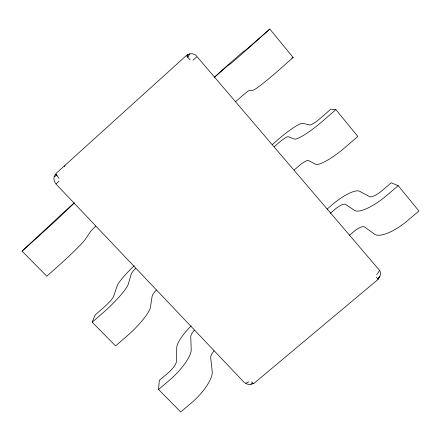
<?xml version="1.0" encoding="UTF-8"?>
<svg xmlns="http://www.w3.org/2000/svg" width="441" height="441" viewBox="0 0 441 441"><rect width="100%" height="100%" fill="white"/><g stroke="black" fill="none" stroke-linecap="round" stroke-linejoin="round"><path stroke-width="0.66" d="M214.023 350.854A10.11 3.285 -44.9 0 0 210.693 357.458L212.22 371.68A28.698 9.531 -46.5 0 1 191.615 402.738L180.705 411.944L158.556 389.497L159.3 380.401L168.335 372.706A10.81 3.093 -45.8 0 0 176.439 361.471L176.758 347.734A27.122 7.602 -44.4 0 1 191.218 325.86M156.329 290.051A10.358 2.029 -43.6 0 0 152.167 296.016L150.464 307.19A29.431 5.904 -44.5 0 1 126.655 336.345L115.575 345.931L92.191 322.228L95.069 315.034L104.241 307.024A11.091 1.692 -43.9 0 0 113.541 296.506L117.207 285.867A27.8 4.145 -43.2 0 1 134.213 265.752M244.562 382.816L55.996 184.046L54.921 182.342A7.955 7.618 24.8 0 1 54.243 176.483L56.354 173.142L186.108 55.748L187.822 54.574L189.779 53.896A8.153 7.91 80 0 1 195.738 55.142L379.828 270.708A7.381 6.968 -27.2 0 1 379.927 276.094L378.108 279.374L376.388 277.146M189.779 53.896L187.761 57.302L190.132 59.932M379.927 276.094L377.832 278.955L379.006 277.747M64.32 166.687L65.075 165.81M56.233 183.759L58.978 181.141M95.73 226.172A10.628 0.634 -42.4 0 0 90.648 231.437L85.367 239.204A30.236 1.858 -42.7 0 1 58.036 266.204L46.774 276.198L22.05 251.138L54.601 220.831A28.527 0.32 -42 0 1 74.397 202.684M74.033 203.307L62.005 214.811A30.534 0.347 -42.1 0 1 33.367 240.995L22.05 251.138M214.811 76.784L219.646 72.445A29.282 0.336 -41.8 0 1 243.118 51.834L247.313 48.714L269.831 29.056L293.127 57.484L280.906 68.333A31.372 2.001 -41.1 0 1 253.117 90.19L249.187 90.515A10.898 0.667 -41.4 0 0 240.091 97.72L235.731 101.595M214.315 77.522L227.506 65.814L230.687 63.609A31.686 0.375 -41.8 0 0 257.533 40.081L269.831 29.056M192.998 60.136L196.521 57.098M272.196 144.698L277.306 140.227A28.522 4.355 -40.6 0 1 302.906 123.37L309.88 124.952A11.51 1.819 -39.9 0 0 320.861 117.846L330.783 109.181L335.86 109.627L357.833 136.445L345.827 146.831A30.506 6.35 -39.3 0 1 315.558 164.179L308.336 160.474A10.617 2.128 -40.2 0 0 298.441 166.285L294.147 170.011M274.263 146.721L278.58 142.945A10.711 1.643 -40.6 0 1 288.21 136.666L294.329 139.025A30.798 4.901 -39.9 0 0 323.777 120.167L335.86 109.627M92.191 322.228L103.332 312.504A29.701 4.553 -43.9 0 0 128.32 284.065L131.22 274.032A10.452 1.566 -43.2 0 1 135.696 268.299M327.156 209.056L332.189 204.745A27.805 7.977 -39.3 0 1 359.691 191.3L369.679 196.68A11.207 3.324 -37.9 0 0 381.482 191.102L391.233 182.795L398.184 185.683L418.95 211.024L407.153 220.974A29.718 10.237 -37.2 0 1 374.707 234.27L364.531 226.944A10.358 3.445 -38.9 0 0 353.925 231.481L349.278 235.428M330.359 213.279L335.028 209.282A10.446 3.004 -39.3 0 1 345.402 204.315L354.592 210.429A29.982 8.941 -38 0 0 386.316 195.776L398.184 185.683M158.556 389.497L169.526 380.164A28.946 8.318 -45.8 0 0 191.207 349.735L190.76 336.527A10.193 2.867 -44.4 0 1 194.371 330.144M254.198 383.174L378.058 279.434M252.643 383.598L253.9 383.405L250.885 384.216A7.155 6.791 -18.4 0 1 245.56 383.339M250.885 384.216L253.316 383.262L251.447 381.873M291.881 57.92L293.127 57.484M54.243 176.483L56.983 175.551L59.033 178.362M379.106 270.824A7.365 2.927 -38.7 0 1 376.686 274.6M248.878 381.779A7.221 2.8 -45.4 0 1 245.284 383.086M187.822 54.574L187.761 57.302L186.901 56.409L187.822 54.574M56.409 174.432L55.064 174.669L56.983 175.551L56.409 174.432"/></g></svg>
